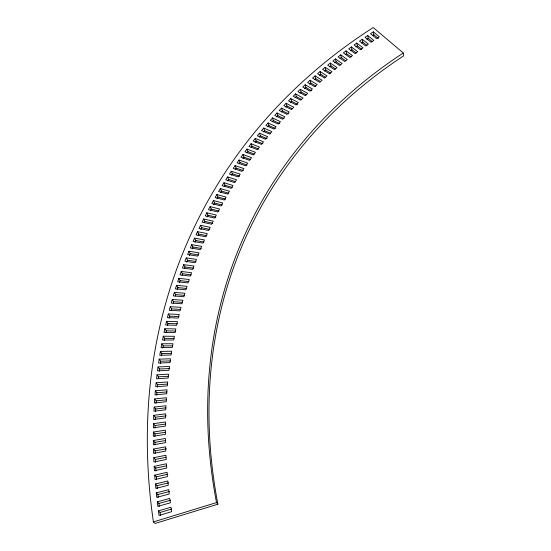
<?xml version="1.0" encoding="UTF-8"?>
<svg xmlns="http://www.w3.org/2000/svg" width="551" height="551" viewBox="0 0 551 551"><rect width="100%" height="100%" fill="white"/><g stroke="black" fill="none" stroke-linecap="round" stroke-linejoin="round"><path stroke-width="0.83" d="M153.35 432.053L153.33 436.275L165.396 434.326L165.383 430.193L153.35 432.053L154.934 433.892L154.927 436.42M155.017 428.024L155.065 425.517L153.488 423.657L165.452 421.976L165.403 426.075L153.398 427.845L153.488 423.657M155.237 419.704L155.327 417.224L153.757 415.33L165.651 413.829L165.534 417.892L153.605 419.483L153.757 415.33M154.163 407.079L153.943 411.198L165.803 409.779L165.982 405.75L154.163 407.079L155.719 409L155.589 411.459M156.071 403.291L156.236 400.846L154.686 398.903L166.436 397.746L166.195 401.741L154.411 402.981L154.686 398.903M155.341 390.804L154.996 394.847L166.712 393.772L167.015 389.812L155.341 390.804L156.877 392.773L156.677 395.191M157.407 387.167L157.641 384.77L156.119 382.78L167.718 381.953L167.352 385.872L155.713 386.781L156.119 382.78M158.344 378.427L158.53 376.85L157.014 374.832L168.537 374.163L168.11 378.048L156.553 378.799L157.014 374.832M159.225 371.346L159.535 368.998L158.034 366.952L169.474 366.443L168.992 370.293L157.51 370.885L158.034 366.952M160.307 363.55L160.658 361.222L159.163 359.156L170.528 358.797L169.99 362.613L158.585 363.047L159.163 359.156M160.417 351.435L159.776 355.285L171.099 355.002L171.698 351.228L160.417 351.435L161.891 353.522L161.512 355.822M162.827 348.177L163.241 345.89L161.774 343.783L172.98 343.728L172.325 347.467L161.078 347.598L161.774 343.783M163.248 336.213L162.497 339.988L173.661 340.001L174.364 336.303L163.248 336.213L164.701 338.342L164.253 340.601M165.947 332.356L166.264 330.869L164.832 328.713L175.865 328.947L175.101 332.611L164.026 332.453L164.832 328.713M166.519 321.295L165.665 324.994L176.657 325.297L177.47 321.667L166.519 321.295L167.945 323.465L167.435 325.682M169.185 318.333L169.722 316.143L168.317 313.946L179.178 314.456L178.31 318.051L167.408 317.61L168.317 313.946M170.218 306.68L169.253 310.303L180.074 310.881L180.997 307.32L170.218 306.68L171.609 308.891L171.223 310.337M173.193 303.146L173.593 301.714L172.215 299.482L182.904 300.254L181.94 303.78L171.203 303.071L172.215 299.482M174.316 292.367L173.255 295.915L183.903 296.755L184.922 293.27L174.316 292.367L175.679 294.613L175.259 296.032M177.202 289.688L177.87 287.588L176.52 285.322L187.037 286.348L185.969 289.798L175.404 288.834L176.52 285.322M179.461 282.718L180.149 280.638L178.82 278.351L189.241 279.502L188.125 282.918L177.656 281.83L178.82 278.351M182.05 275.135L182.526 273.764L181.21 271.457L191.548 272.731L190.384 276.113L180.005 274.901L181.21 271.457M184.502 268.316L184.998 266.959L183.697 264.645L193.945 266.037L192.733 269.377L182.443 268.041L183.697 264.645M186.279 257.896L184.978 261.264L195.178 262.71L196.431 259.404L186.279 257.896L187.567 260.237L186.789 262.248M189.413 255.574L190.219 253.584L188.952 251.228L199.014 252.854L197.713 256.119L187.602 254.555L188.952 251.228M192.134 248.969L192.96 247.006L191.714 244.637L201.687 246.373L200.337 249.603L190.322 247.922L191.714 244.637M194.937 242.447L195.798 240.498L194.558 238.115L204.442 239.96L203.05 243.156L193.125 241.366L194.558 238.115M197.492 231.668L196.018 234.878L205.854 236.778L207.286 233.617L197.492 231.668L198.711 234.072L198.126 235.353M200.812 229.615L201.721 227.715L200.516 225.297L198.994 228.472L208.739 230.476L210.213 227.356L200.516 225.297M204.187 222.68L204.807 221.426L203.622 218.995L202.059 222.136L211.708 224.25L213.223 221.158L203.622 218.995M207.018 217.073L207.975 215.214L206.804 212.769L205.206 215.875L214.759 218.086L216.316 215.035L206.804 212.769M210.248 210.916L211.226 209.077L210.076 206.618L208.43 209.683L217.893 211.997L219.491 208.981L210.076 206.618M213.554 204.827L214.559 203.009L213.423 200.536L211.742 203.567L221.109 205.984L222.749 203.002L213.423 200.536M216.942 198.815L217.969 197.017L216.853 194.531L215.131 197.527L224.409 200.034L226.082 197.086L216.853 194.531M220.579 192.575L221.461 191.101L220.359 188.594L218.595 191.555L227.777 194.159L229.491 191.245L220.359 188.594M224.126 186.706L225.022 185.246L223.94 182.732L222.136 185.653L231.227 188.352L232.983 185.48L223.94 182.732M227.749 180.914L228.665 179.474L227.597 176.94L225.758 179.826L234.754 182.622L236.544 179.778L227.597 176.94M231.441 175.19L232.377 173.765L231.33 171.223L229.45 174.075L238.356 176.954L240.181 174.15L231.33 171.223M235.215 169.536L236.165 168.131L235.132 165.576L233.225 168.392L242.027 171.361L243.893 168.592L235.132 165.576M239.01 159.997L237.061 162.779L245.774 165.837L247.674 163.096L239.01 159.997L240.022 162.566L247.089 165.107M239.051 163.957L240.022 162.566M242.963 158.44L243.955 157.076L242.957 154.494L240.973 157.235L249.589 160.382L251.525 157.676L242.957 154.494M246.951 153.006L247.95 151.649L246.979 149.059L244.961 151.766L253.481 154.996L255.45 152.324L246.979 149.059M251.001 147.634L252.021 146.297L251.063 143.694L249.011 146.366L257.441 149.679L259.445 147.041L251.063 143.694M255.12 142.337L256.16 141.015L255.223 138.397L253.136 141.042L261.463 144.424L263.502 141.827L255.223 138.397M259.307 137.103L260.361 135.808L259.445 133.177L257.324 135.78L265.561 139.245L267.628 136.682L259.445 133.177M263.729 128.025L261.58 130.594L269.721 134.134L271.822 131.606L263.729 128.025L264.632 130.663L270.5 133.266M263.564 131.944L264.632 130.663M267.882 126.854L268.971 125.587L268.089 122.935L265.899 125.47L273.943 129.092L276.085 126.599L268.089 122.935M272.504 117.921L270.286 120.421L278.234 124.12L280.404 121.654L272.504 117.921L273.372 120.586L279.812 123.638M272.27 121.833L273.372 120.586M276.712 116.881L277.835 115.648L276.988 112.976L274.742 115.441L282.594 119.209L284.791 116.784L276.988 112.976M281.224 111.998L282.36 110.785L281.533 108.099L279.254 110.531L287.009 114.367L289.241 111.977L281.533 108.099M286.141 103.292L283.834 105.689L291.493 109.601L293.759 107.238L286.141 103.292L286.954 105.985L292.264 108.747M285.804 107.183L286.954 105.985M290.811 98.546L288.469 100.909L296.032 104.89L298.332 102.562L290.811 98.546L291.603 101.253L297.595 104.47M290.439 102.431L291.603 101.253M295.129 97.754L296.314 96.59L295.543 93.877L293.173 96.205L300.639 100.254L302.96 97.961L295.543 93.877M299.889 93.147L301.087 91.996L300.336 89.276L297.933 91.569L305.302 95.681L307.658 93.422L300.336 89.276M304.703 88.601L305.915 87.471L305.185 84.737L302.754 86.996L310.027 91.177L312.41 88.952L305.185 84.737M309.579 84.124L310.805 83.015L310.089 80.267L307.63 82.492L314.807 86.741L317.224 84.544L310.089 80.267M314.511 79.716L315.751 78.621L315.055 75.866L312.569 78.056L319.649 82.368L322.094 80.205L315.055 75.866M319.497 75.37L320.751 74.295L320.083 71.527L317.562 73.689L324.546 78.063L327.019 75.935L320.083 71.527M324.546 71.1L325.813 70.039L325.159 67.263L322.61 69.385L329.498 73.82L331.998 71.726L325.159 67.263M329.65 66.891L330.931 65.844L330.297 63.062L327.721 65.156L334.512 69.646L337.04 67.587L330.297 63.062M334.801 62.745L336.103 61.719L335.483 58.929L332.887 60.982L339.581 65.541L342.13 63.51L335.483 58.929M340.732 54.859L338.1 56.884L344.699 61.498L347.282 59.501L340.732 54.859L341.324 57.662L345.897 60.913M340.015 58.675L341.324 57.662M346.028 50.857L343.376 52.848L349.878 57.518L352.482 55.555L346.028 50.857L346.607 53.667L351.111 56.96M345.284 54.666L346.607 53.667M350.601 50.72L351.937 49.742L351.386 46.918L348.7 48.881L355.106 53.605L357.737 51.677L351.386 46.918M356.793 43.054L354.079 44.975L360.388 49.762L363.047 47.861L356.793 43.054L357.323 45.885L361.69 49.253M355.974 46.842L357.323 45.885M362.248 39.245L359.514 41.139L365.719 45.974L368.412 44.108L362.248 39.245L362.765 42.09L367.062 45.492M361.401 43.033L362.765 42.09M367.758 35.512L364.996 37.372L371.112 42.262L373.826 40.423L367.758 35.512L368.254 38.356L372.483 41.8M366.876 39.286L368.254 38.356M373.323 31.834L370.534 33.666L376.547 38.604L379.288 36.807L373.323 31.834L373.798 34.692L378.42 38.556M372.407 35.608L373.798 34.692M153.419 521.928L216.515 502.581A692.462 531.012 26.2 0 1 403.318 52.986L373.192 27.55A801.815 611.107 28.1 0 0 153.419 521.928L155.1 523.45L217.9 504.193A688.337 528.588 26.3 0 1 403.69 55.844L403.318 52.986M158.406 510.887L170.962 507.244L171.623 511.679L159.039 515.433L158.406 510.887L160.059 512.451L160.479 515.474M160.059 512.451L171.774 509.048M157.255 501.844L169.763 498.414L170.342 502.822L157.813 506.355L157.255 501.844L158.902 503.442L159.273 506.438M158.902 503.442L170.521 500.253M156.257 492.87L168.716 489.646L169.219 494.02L156.739 497.353L156.257 492.87L157.896 494.502L158.22 497.477M157.896 494.502L169.467 491.506M155.41 483.971L167.814 480.954L168.241 485.293L155.816 488.413L155.41 483.971L157.042 485.631L157.317 488.579M157.042 485.631L168.565 482.828M154.707 475.134L167.056 472.324L167.414 476.629L155.038 479.542L154.707 475.134L156.339 476.829L156.56 479.756M156.339 476.829L167.807 474.218M154.156 466.373L166.443 463.756L166.733 468.033L154.411 470.747L154.156 466.373L155.775 468.095L155.954 471.002M155.775 468.095L166.374 465.843M153.743 457.688L165.968 455.264L166.188 459.5L153.929 462.02L153.743 457.688L155.354 459.438L155.485 462.317M155.354 459.438L165.906 457.351M153.474 449.065L165.637 446.84L165.789 451.042L153.591 453.37L153.474 449.065L155.079 450.849L155.155 453.418M155.079 450.849L166.381 448.783M153.343 440.524L165.445 438.479L165.52 442.653L153.392 444.788L153.343 440.524L154.941 442.336L154.969 444.884M154.941 442.336L165.383 440.573M154.934 433.892L165.321 432.287M155.065 425.517L165.279 424.091M155.327 417.224L166.326 415.833M155.719 409L165.81 407.871M156.236 400.846L166.264 399.861M156.877 392.773L166.843 391.933M157.641 384.77L167.545 384.068M158.53 376.85L168.365 376.278M159.535 368.998L169.302 368.564M160.658 361.222L170.355 360.919M161.891 353.522L171.526 353.349M163.241 345.89L172.677 345.849M164.701 338.342L174.068 338.417M166.264 330.869L175.569 331.061M167.945 323.465L177.174 323.781M169.722 316.143L178.882 316.57M171.609 308.891L180.694 309.435M173.593 301.714L182.608 302.368M175.679 294.613L184.619 295.377M177.87 287.588L186.734 288.462M180.149 280.638L188.938 281.616M182.526 273.764L191.245 274.846M184.998 266.959L193.511 268.123M187.567 260.237L195.998 261.498M190.219 253.584L198.58 254.941M192.96 247.006L201.246 248.453M195.798 240.498L204.001 242.041M198.711 234.072L206.845 235.697M201.721 227.715L209.773 229.43M204.807 221.426L212.782 223.231M207.975 215.214L215.875 217.108M211.226 209.077L219.05 211.054M214.559 203.009L222.301 205.068M217.969 197.017L225.635 199.152M221.461 191.101L228.286 193.091M225.022 185.246L232.398 187.498M228.665 179.474L235.146 181.534M232.377 173.765L239.595 176.162M236.165 168.131L243.308 170.596M243.955 157.076L250.161 159.391M247.95 151.649L254.094 154.032M252.021 146.297L258.853 149.039M256.16 141.015L262.917 143.825M260.361 135.808L267.042 138.673M268.971 125.587L275.493 128.583M277.835 115.648L284.199 118.761M282.36 110.785L288.51 113.885M296.314 96.59L301.493 99.449M301.087 91.996L306.198 94.903M305.915 87.471L311.68 90.846M310.805 83.015L315.778 86.011M315.751 78.621L320.661 81.658M320.751 74.295L325.593 77.381M325.813 70.039L330.586 73.166M330.931 65.844L335.635 69.013M336.103 61.719L340.738 64.928M351.937 49.742L356.373 53.068M216.515 502.581L217.9 504.193"/></g></svg>
